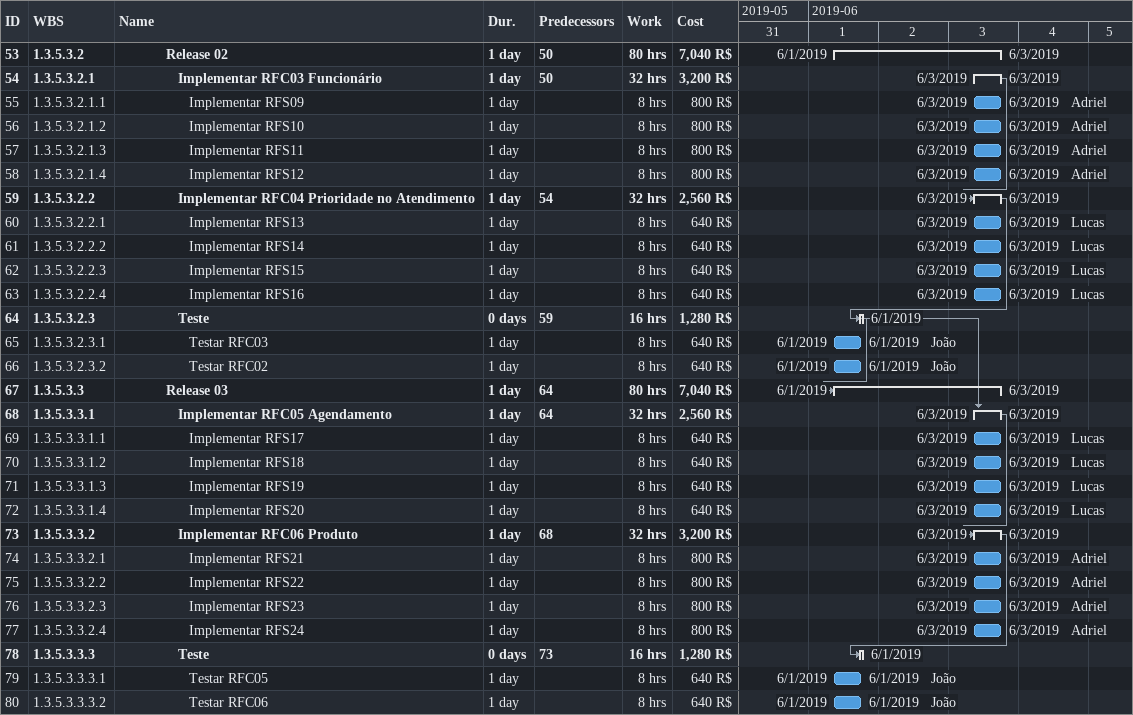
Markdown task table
| ID | WBS | Task | Duration | Start | Finish | Predecessors | Resources | Work (h) | Cost (R$) |
|---|---|---|---|---|---|---|---|---|---|
| 53 | 1.3.5.3.2 | **Release 02** | 1d | 2019-06-01 | 2019-06-03 | 50 |  | 80 | 7040 |
| 54 | 1.3.5.3.2.1 | **Implementar RFC03 Funcionário** | 1d | 2019-06-03 | 2019-06-03 | 50 |  | 32 | 3200 |
| 55 | 1.3.5.3.2.1.1 | Implementar RFS09 | 1d | 2019-06-03 | 2019-06-03 |  | Adriel | 8 | 800 |
| 56 | 1.3.5.3.2.1.2 | Implementar RFS10 | 1d | 2019-06-03 | 2019-06-03 |  | Adriel | 8 | 800 |
| 57 | 1.3.5.3.2.1.3 | Implementar RFS11 | 1d | 2019-06-03 | 2019-06-03 |  | Adriel | 8 | 800 |
| 58 | 1.3.5.3.2.1.4 | Implementar RFS12 | 1d | 2019-06-03 | 2019-06-03 |  | Adriel | 8 | 800 |
| 59 | 1.3.5.3.2.2 | **Implementar RFC04 Prioridade no Atendimento** | 1d | 2019-06-03 | 2019-06-03 | 54 |  | 32 | 2560 |
| 60 | 1.3.5.3.2.2.1 | Implementar RFS13 | 1d | 2019-06-03 | 2019-06-03 |  | Lucas | 8 | 640 |
| 61 | 1.3.5.3.2.2.2 | Implementar RFS14 | 1d | 2019-06-03 | 2019-06-03 |  | Lucas | 8 | 640 |
| 62 | 1.3.5.3.2.2.3 | Implementar RFS15 | 1d | 2019-06-03 | 2019-06-03 |  | Lucas | 8 | 640 |
| 63 | 1.3.5.3.2.2.4 | Implementar RFS16 | 1d | 2019-06-03 | 2019-06-03 |  | Lucas | 8 | 640 |
| 64 | 1.3.5.3.2.3 | **Teste** | 0d | 2019-06-01 | 2019-06-01 | 59 |  | 16 | 1280 |
| 65 | 1.3.5.3.2.3.1 | Testar RFC03 | 1d | 2019-06-01 | 2019-06-01 |  | João | 8 | 640 |
| 66 | 1.3.5.3.2.3.2 | Testar RFC02 | 1d | 2019-06-01 | 2019-06-01 |  | João | 8 | 640 |
| 67 | 1.3.5.3.3 | **Release 03** | 1d | 2019-06-01 | 2019-06-03 | 64 |  | 80 | 7040 |
| 68 | 1.3.5.3.3.1 | **Implementar RFC05 Agendamento** | 1d | 2019-06-03 | 2019-06-03 | 64 |  | 32 | 2560 |
| 69 | 1.3.5.3.3.1.1 | Implementar RFS17 | 1d | 2019-06-03 | 2019-06-03 |  | Lucas | 8 | 640 |
| 70 | 1.3.5.3.3.1.2 | Implementar RFS18 | 1d | 2019-06-03 | 2019-06-03 |  | Lucas | 8 | 640 |
| 71 | 1.3.5.3.3.1.3 | Implementar RFS19 | 1d | 2019-06-03 | 2019-06-03 |  | Lucas | 8 | 640 |
| 72 | 1.3.5.3.3.1.4 | Implementar RFS20 | 1d | 2019-06-03 | 2019-06-03 |  | Lucas | 8 | 640 |
| 73 | 1.3.5.3.3.2 | **Implementar RFC06 Produto** | 1d | 2019-06-03 | 2019-06-03 | 68 |  | 32 | 3200 |
| 74 | 1.3.5.3.3.2.1 | Implementar RFS21 | 1d | 2019-06-03 | 2019-06-03 |  | Adriel | 8 | 800 |
| 75 | 1.3.5.3.3.2.2 | Implementar RFS22 | 1d | 2019-06-03 | 2019-06-03 |  | Adriel | 8 | 800 |
| 76 | 1.3.5.3.3.2.3 | Implementar RFS23 | 1d | 2019-06-03 | 2019-06-03 |  | Adriel | 8 | 800 |
| 77 | 1.3.5.3.3.2.4 | Implementar RFS24 | 1d | 2019-06-03 | 2019-06-03 |  | Adriel | 8 | 800 |
| 78 | 1.3.5.3.3.3 | **Teste** | 0d | 2019-06-01 | 2019-06-01 | 73 |  | 16 | 1280 |
| 79 | 1.3.5.3.3.3.1 | Testar RFC05 | 1d | 2019-06-01 | 2019-06-01 |  | João | 8 | 640 |
| 80 | 1.3.5.3.3.3.2 | Testar RFC06 | 1d | 2019-06-01 | 2019-06-01 |  | João | 8 | 640 |
